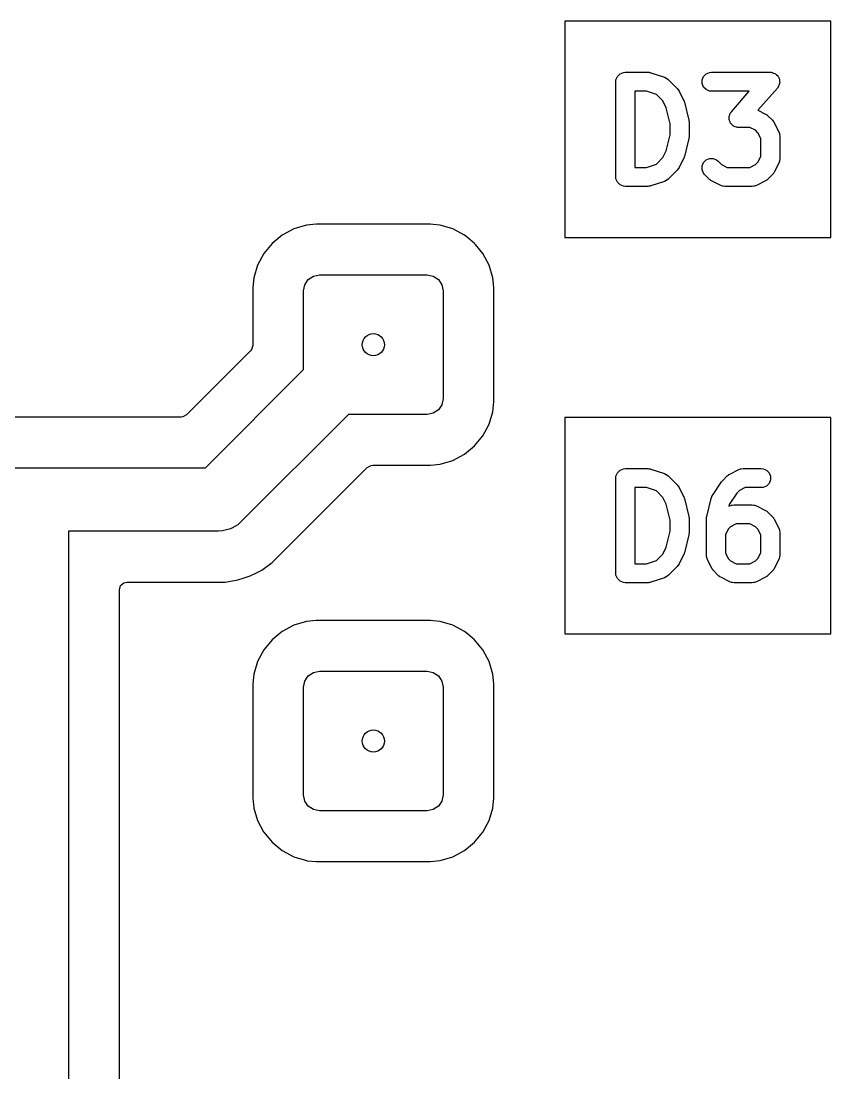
# Model space of a CAD drawing. Extents: x 20 to 124, y -124 to -20.
# Drawn here: x 80.55 to 93.32, y -61.57 to -44.98 of the extents above; entities that cross this region are included whole.
import ezdxf

# ---------------------------------------------------------------- set-up
doc = ezdxf.new("R2010")
doc.units = 0
doc.layers.add('BLACK', color=7, linetype='CONTINUOUS')
doc.layers.add('WHITE', color=7, linetype='CONTINUOUS')

msp = doc.modelspace()

# ---------------------------------------------------------------- linework, layer by layer
at = {"layer": 'BLACK', "linetype": 'CONTINUOUS'}
for p, q in [((93.320797, -44.983603), (89.122357, -44.983603)), ((89.122357, -44.983603), (89.122357, -48.398053)), ((93.320797, -45.417539), (93.320797, -44.983603)), ((93.320797, -48.398053), (93.320797, -45.417539)), ((89.927857, -45.940828), (89.930739, -45.911564)), ((89.927857, -47.440828), (89.927857, -45.940828)), ((89.930739, -45.911564), (89.953137, -45.857492)), ((89.953137, -45.857492), (89.994521, -45.816108)), ((89.994521, -45.816108), (90.048593, -45.79371)), ((90.048593, -45.79371), (90.077857, -45.790828)), ((90.077857, -45.790828), (90.435, -45.790828)), ((90.435, -45.790828), (90.449811, -45.792286)), ((90.449811, -45.792286), (90.453761, -45.792006)), ((90.453761, -45.792006), (90.458955, -45.793187)), ((90.458955, -45.793187), (90.464264, -45.79371)), ((90.464264, -45.79371), (90.467926, -45.795227)), ((90.467926, -45.795227), (90.482434, -45.798526)), ((90.482434, -45.798526), (90.69672, -45.869954)), ((90.69672, -45.869954), (90.723571, -45.881943)), ((90.723571, -45.881943), (90.727641, -45.885473)), ((90.727641, -45.885473), (90.732621, -45.887536)), ((90.732621, -45.887536), (90.755352, -45.906191)), ((90.755352, -45.906191), (90.898209, -46.049048)), ((91.287882, -45.911564), (91.31028, -45.857492)), ((91.287882, -45.970092), (91.287882, -45.911564)), ((91.31028, -45.857492), (91.351664, -45.816108)), ((91.351664, -45.816108), (91.405736, -45.79371)), ((91.405736, -45.79371), (91.435, -45.790828)), ((91.435, -45.790828), (92.363572, -45.790828)), ((92.363572, -45.790828), (92.379049, -45.792352)), ((92.379049, -45.792352), (92.382984, -45.79209)), ((92.382984, -45.79209), (92.385694, -45.793006)), ((92.385694, -45.793006), (92.392836, -45.79371)), ((92.392836, -45.79371), (92.41535, -45.803036)), ((92.41535, -45.803036), (92.438426, -45.81084)), ((92.438426, -45.81084), (92.442233, -45.814171)), ((92.442233, -45.814171), (92.446908, -45.816108)), ((92.446908, -45.816108), (92.464137, -45.833337)), ((92.464137, -45.833337), (92.482473, -45.849381)), ((92.482473, -45.849381), (92.484715, -45.853915)), ((92.484715, -45.853915), (92.488292, -45.857492)), ((92.488292, -45.857492), (92.497618, -45.880008)), ((92.497618, -45.880008), (92.508417, -45.901844)), ((92.508417, -45.901844), (92.508753, -45.906888)), ((92.508753, -45.906888), (92.51069, -45.911564)), ((92.51069, -45.911564), (92.51069, -45.935939)), ((92.51069, -45.935939), (92.51231, -45.96024)), ((90.41066, -46.090828), (90.227857, -46.090828)), ((90.227857, -46.090828), (90.227857, -47.290828)), ((90.568258, -46.143361), (90.41066, -46.090828)), ((90.898209, -46.049048), (90.907649, -46.06055)), ((90.907649, -46.06055), (90.910642, -46.063146)), ((90.910642, -46.063146), (90.91348, -46.067655)), ((90.91348, -46.067655), (90.916864, -46.071778)), ((90.916864, -46.071778), (90.91838, -46.07544)), ((90.91838, -46.07544), (90.926307, -46.088032)), ((90.926307, -46.088032), (90.997736, -46.230888)), ((91.31028, -46.024164), (91.287882, -45.970092)), ((91.351664, -46.065548), (91.31028, -46.024164)), ((91.405736, -46.087946), (91.351664, -46.065548)), ((91.435, -46.090828), (91.405736, -46.087946)), ((92.033007, -46.090828), (91.435, -46.090828)), ((91.750685, -46.413481), (92.033007, -46.090828)), ((92.476458, -46.039604), (92.169524, -46.390386)), ((92.485501, -46.026954), (92.476458, -46.039604)), ((92.488292, -46.024164), (92.485501, -46.026954)), ((92.489387, -46.021519), (92.488292, -46.024164)), ((92.49356, -46.015683), (92.489387, -46.021519)), ((92.501365, -45.992603), (92.49356, -46.015683)), ((92.51069, -45.970092), (92.501365, -45.992603)), ((92.51231, -45.96024), (92.51069, -45.96503)), ((92.51069, -45.96503), (92.51069, -45.970092)), ((90.668865, -46.243968), (90.568258, -46.143361)), ((90.722044, -46.350327), (90.668865, -46.243968)), ((90.997736, -46.230888), (90.998555, -46.23303)), ((90.998555, -46.23303), (90.9992, -46.2339)), ((90.9992, -46.2339), (91.003584, -46.246171)), ((91.003584, -46.246171), (91.008245, -46.258352)), ((91.008245, -46.258352), (91.008321, -46.259432)), ((91.008321, -46.259432), (91.009093, -46.261591)), ((91.009093, -46.261591), (91.080521, -46.547305)), ((90.785, -46.602148), (90.722044, -46.350327)), ((91.725777, -46.460484), (91.733584, -46.437403)), ((91.733584, -46.437403), (91.737755, -46.431566)), ((91.737755, -46.431566), (91.738852, -46.428921)), ((91.738852, -46.428921), (91.741641, -46.426131)), ((91.741641, -46.426131), (91.750685, -46.413481)), ((92.169524, -46.390386), (92.287797, -46.449521)), ((90.785, -46.779507), (90.785, -46.602148)), ((91.080521, -46.547305), (91.08127, -46.552376)), ((91.08127, -46.552376), (91.082118, -46.554421)), ((91.082118, -46.554421), (91.083203, -46.565443)), ((91.083203, -46.565443), (91.084823, -46.576394)), ((91.084823, -46.576394), (91.084497, -46.578581)), ((91.084497, -46.578581), (91.085, -46.583685)), ((91.085, -46.583685), (91.085, -46.797971)), ((91.714833, -46.492845), (91.716454, -46.488052)), ((91.716454, -46.517154), (91.714833, -46.492845)), ((91.716454, -46.482993), (91.725777, -46.460484)), ((91.716454, -46.488052), (91.716454, -46.482993)), ((91.716454, -46.541521), (91.716454, -46.517154)), ((91.71839, -46.546196), (91.716454, -46.541521)), ((91.718727, -46.551241), (91.71839, -46.546196)), ((91.729525, -46.573076), (91.718727, -46.551241)), ((91.738852, -46.595593), (91.729525, -46.573076)), ((91.742428, -46.599169), (91.738852, -46.595593)), ((91.744671, -46.603704), (91.742428, -46.599169)), ((91.763006, -46.619747), (91.744671, -46.603704)), ((92.287797, -46.449521), (92.300391, -46.457449)), ((92.300391, -46.457449), (92.304051, -46.458965)), ((92.304051, -46.458965), (92.308171, -46.462346)), ((92.308171, -46.462346), (92.312682, -46.465186)), ((92.312682, -46.465186), (92.315276, -46.468177)), ((92.315276, -46.468177), (92.326782, -46.47762)), ((92.326782, -46.47762), (92.39821, -46.549049)), ((92.39821, -46.549049), (92.407648, -46.560549)), ((92.407648, -46.560549), (92.410642, -46.563146)), ((92.410642, -46.563146), (92.413482, -46.567658)), ((92.413482, -46.567658), (92.416864, -46.571779)), ((92.416864, -46.571779), (92.418379, -46.575438)), ((92.418379, -46.575438), (92.426307, -46.588032)), ((92.426307, -46.588032), (92.497736, -46.730888)), ((91.780236, -46.636977), (91.763006, -46.619747)), ((91.78491, -46.638913), (91.780236, -46.636977)), ((91.788718, -46.642245), (91.78491, -46.638913)), ((91.811799, -46.650051), (91.788718, -46.642245)), ((91.834308, -46.659375), (91.811799, -46.650051)), ((91.841445, -46.660077), (91.834308, -46.659375)), ((91.84416, -46.660996), (91.841445, -46.660077)), ((91.848099, -46.660733), (91.84416, -46.660996)), ((91.863572, -46.662257), (91.848099, -46.660733)), ((92.042448, -46.662257), (91.863572, -46.662257)), ((92.131861, -46.706963), (92.042448, -46.662257)), ((92.168864, -46.743967), (92.131861, -46.706963)), ((92.213572, -46.833381), (92.168864, -46.743967)), ((92.497736, -46.730888), (92.508245, -46.758352)), ((92.508245, -46.758352), (92.508626, -46.763726)), ((92.508626, -46.763726), (92.51069, -46.768707)), ((92.51069, -46.768707), (92.513572, -46.797971)), ((90.722044, -47.031328), (90.785, -46.779507)), ((91.080521, -46.834351), (91.009093, -47.120065)), ((91.08127, -46.829279), (91.080521, -46.834351)), ((91.082118, -46.827235), (91.08127, -46.829279)), ((91.083203, -46.816212), (91.082118, -46.827235)), ((91.084823, -46.805262), (91.083203, -46.816212)), ((91.085, -46.797971), (91.084497, -46.803074)), ((91.084497, -46.803074), (91.084823, -46.805262)), ((92.213572, -47.119703), (92.213572, -46.833381)), ((92.513572, -46.797971), (92.513572, -47.155114)), ((90.668865, -47.137688), (90.722044, -47.031328)), ((90.410657, -47.290828), (90.568259, -47.238294)), ((90.568259, -47.238294), (90.668865, -47.137688)), ((90.997736, -47.150768), (90.926307, -47.293624)), ((90.998555, -47.148625), (90.997736, -47.150768)), ((90.9992, -47.147756), (90.998555, -47.148625)), ((91.003584, -47.135484), (90.9992, -47.147756)), ((91.008245, -47.123304), (91.003584, -47.135484)), ((91.008321, -47.122223), (91.008245, -47.123304)), ((91.009093, -47.120065), (91.008321, -47.122223)), ((91.287882, -47.268708), (91.310279, -47.214636)), ((91.287882, -47.327234), (91.287882, -47.268708)), ((91.310279, -47.214636), (91.351665, -47.17325)), ((91.351665, -47.17325), (91.405737, -47.150853)), ((91.405737, -47.150853), (91.464263, -47.150853)), ((91.464263, -47.150853), (91.518335, -47.17325)), ((91.518335, -47.17325), (91.541066, -47.191905)), ((91.541066, -47.191905), (91.595282, -47.246121)), ((91.595282, -47.246121), (91.684696, -47.290828)), ((92.042448, -47.290828), (92.131861, -47.246121)), ((92.131861, -47.246121), (92.168864, -47.209117)), ((92.168864, -47.209117), (92.213572, -47.119703)), ((92.497736, -47.222197), (92.426307, -47.365053)), ((92.508245, -47.194733), (92.497736, -47.222197)), ((92.508626, -47.189358), (92.508245, -47.194733)), ((92.51069, -47.184378), (92.508626, -47.189358)), ((92.513572, -47.155114), (92.51069, -47.184378)), ((90.227857, -47.290828), (90.410657, -47.290828)), ((90.898209, -47.332608), (90.755352, -47.475466)), ((90.907647, -47.321106), (90.898209, -47.332608)), ((90.910642, -47.31851), (90.907647, -47.321106)), ((90.913482, -47.313996), (90.910642, -47.31851)), ((90.916864, -47.309877), (90.913482, -47.313996)), ((90.918379, -47.306217), (90.916864, -47.309877)), ((90.926307, -47.293624), (90.918379, -47.306217)), ((91.310279, -47.381306), (91.287882, -47.327234)), ((91.328934, -47.404037), (91.310279, -47.381306)), ((91.400363, -47.475466), (91.328934, -47.404037)), ((91.684696, -47.290828), (92.042448, -47.290828)), ((92.39821, -47.404036), (92.326782, -47.475465)), ((92.407648, -47.392535), (92.39821, -47.404036)), ((92.410642, -47.389939), (92.407648, -47.392535)), ((92.413482, -47.385426), (92.410642, -47.389939)), ((92.416864, -47.381306), (92.413482, -47.385426)), ((92.418379, -47.377646), (92.416864, -47.381306)), ((92.426307, -47.365053), (92.418379, -47.377646)), ((89.930739, -47.470092), (89.927857, -47.440828)), ((89.953137, -47.524164), (89.930739, -47.470092)), ((89.994521, -47.565548), (89.953137, -47.524164)), ((90.048593, -47.587946), (89.994521, -47.565548)), ((90.077857, -47.590828), (90.048593, -47.587946)), ((90.435, -47.590828), (90.077857, -47.590828)), ((90.449805, -47.589369), (90.435, -47.590828)), ((90.45376, -47.589651), (90.449805, -47.589369)), ((90.458961, -47.588468), (90.45376, -47.589651)), ((90.464264, -47.587946), (90.458961, -47.588468)), ((90.467921, -47.58643), (90.464264, -47.587946)), ((90.482434, -47.583131), (90.467921, -47.58643)), ((90.69672, -47.511703), (90.482434, -47.583131)), ((90.723571, -47.499715), (90.69672, -47.511703)), ((90.727642, -47.496183), (90.723571, -47.499715)), ((90.732622, -47.494121), (90.727642, -47.496183)), ((90.755352, -47.475466), (90.732622, -47.494121)), ((91.411867, -47.484907), (91.400363, -47.475466)), ((91.414462, -47.487899), (91.411867, -47.484907)), ((91.418971, -47.490737), (91.414462, -47.487899)), ((91.423094, -47.494121), (91.418971, -47.490737)), ((91.426755, -47.495637), (91.423094, -47.494121)), ((91.439347, -47.503564), (91.426755, -47.495637)), ((91.582205, -47.574992), (91.439347, -47.503564)), ((91.609668, -47.585502), (91.582205, -47.574992)), ((91.615043, -47.585883), (91.609668, -47.585502)), ((91.620022, -47.587946), (91.615043, -47.585883)), ((91.649286, -47.590828), (91.620022, -47.587946)), ((92.077857, -47.590828), (91.649286, -47.590828)), ((92.107121, -47.587946), (92.077857, -47.590828)), ((92.112099, -47.585883), (92.107121, -47.587946)), ((92.117475, -47.585502), (92.112099, -47.585883)), ((92.144938, -47.574992), (92.117475, -47.585502)), ((92.287797, -47.503564), (92.144938, -47.574992)), ((92.300391, -47.495635), (92.287797, -47.503564)), ((92.304051, -47.49412), (92.300391, -47.495635)), ((92.308171, -47.490738), (92.304051, -47.49412)), ((92.312682, -47.487899), (92.308171, -47.490738)), ((92.315276, -47.484907), (92.312682, -47.487899)), ((92.326782, -47.475465), (92.315276, -47.484907)), ((84.851042, -48.262269), (84.668545, -48.359817)), ((85.049067, -48.202199), (84.851042, -48.262269)), ((85.203395, -48.187), (85.049067, -48.202199)), ((87.006605, -48.187), (85.203395, -48.187)), ((87.006609, -48.187), (87.006605, -48.187)), ((87.050222, -48.191295), (87.006609, -48.187)), ((87.160935, -48.202199), (87.050222, -48.191295)), ((87.160935, -48.2022), (87.160933, -48.202199)), ((87.160933, -48.202199), (87.160935, -48.202199)), ((87.358955, -48.262268), (87.160935, -48.2022)), ((87.541451, -48.359815), (87.358955, -48.262268)), ((84.668545, -48.359817), (84.508589, -48.491089)), ((87.541452, -48.359816), (87.541451, -48.359815)), ((87.541454, -48.359817), (87.541452, -48.359816)), ((87.588045, -48.398053), (87.541454, -48.359817)), ((87.70141, -48.491089), (87.588045, -48.398053)), ((89.122357, -48.398053), (93.320797, -48.398053)), ((84.508589, -48.491089), (84.377317, -48.651045)), ((87.714845, -48.50746), (87.70141, -48.491089)), ((87.832685, -48.651049), (87.714845, -48.50746)), ((84.377317, -48.651045), (84.279769, -48.833542)), ((87.930232, -48.833545), (87.832685, -48.651049)), ((84.279769, -48.833542), (84.219699, -49.031566)), ((87.9903, -49.031565), (87.930232, -48.833545)), ((84.219699, -49.031566), (84.2045, -49.185894)), ((85.02403, -49.141829), (85.078223, -49.060723)), ((85.078223, -49.060723), (85.159329, -49.00653)), ((85.159329, -49.00653), (85.255, -48.987501)), ((85.255, -48.987501), (86.955001, -48.9875)), ((86.955001, -48.9875), (87.050671, -49.00653)), ((87.050671, -49.00653), (87.131777, -49.060723)), ((87.131777, -49.060723), (87.18597, -49.141829)), ((88.005499, -49.185892), (87.9903, -49.031565)), ((84.2045, -49.185894), (84.2045, -50.097452)), ((85.005, -49.237499), (85.02403, -49.141829)), ((85.005, -50.480393), (85.005, -49.237499)), ((87.18597, -49.141829), (87.204999, -49.2375)), ((87.204999, -49.2375), (87.205, -50.937501)), ((88.005499, -49.962941), (88.005499, -49.185892)), ((88.0055, -50.989109), (88.005499, -49.962941)), ((84.168181, -50.185133), (83.161234, -51.192081)), ((84.184815, -50.164491), (84.168181, -50.185133)), ((84.2045, -50.097452), (84.184815, -50.164491)), ((83.456494, -52.0289), (85.005, -50.480393)), ((87.18597, -51.033171), (87.131777, -51.114277)), ((87.205, -50.937501), (87.18597, -51.033171)), ((87.9903, -51.143435), (88.0055, -50.989109)), ((83.073553, -51.2284), (80.105584, -51.2284)), ((83.099911, -51.225566), (83.073553, -51.2284)), ((83.161234, -51.192081), (83.099911, -51.225566)), ((85.712106, -51.187499), (84.017153, -52.882453)), ((86.955, -51.187499), (85.712106, -51.187499)), ((87.050671, -51.16847), (86.955, -51.187499)), ((87.131777, -51.114277), (87.050671, -51.16847)), ((87.930232, -51.341455), (87.9903, -51.143435)), ((93.320797, -51.233603), (89.122357, -51.233603)), ((89.122357, -51.233603), (89.122357, -54.648053)), ((93.320797, -54.648053), (93.320797, -51.233603)), ((87.832685, -51.523951), (87.930232, -51.341455)), ((87.70141, -51.68391), (87.832685, -51.523951)), ((87.541451, -51.815185), (87.70141, -51.68391)), ((87.160935, -51.9728), (87.358955, -51.912732)), ((87.358955, -51.912732), (87.541451, -51.815185)), ((70.843506, -52.0289), (80.7996, -52.0289)), ((80.7996, -52.0289), (83.456494, -52.0289)), ((84.510819, -53.520866), (86.007366, -52.024317)), ((86.007366, -52.024317), (86.068689, -51.990833)), ((86.068689, -51.990833), (86.095047, -51.987999)), ((86.095047, -51.987999), (87.006605, -51.987999)), ((87.006605, -51.987999), (87.006608, -51.987999)), ((87.006608, -51.987999), (87.160935, -51.9728)), ((89.953137, -52.107492), (89.994521, -52.066108)), ((89.994521, -52.066108), (90.048593, -52.04371)), ((90.048593, -52.04371), (90.077857, -52.040828)), ((90.077857, -52.040828), (90.435, -52.040828)), ((90.435, -52.040828), (90.449811, -52.042286)), ((90.449811, -52.042286), (90.453761, -52.042006)), ((90.453761, -52.042006), (90.458955, -52.043187)), ((90.458955, -52.043187), (90.464264, -52.04371)), ((90.464264, -52.04371), (90.467926, -52.045227)), ((90.467926, -52.045227), (90.482434, -52.048526)), ((90.482434, -52.048526), (90.69672, -52.119954)), ((91.725061, -52.128093), (91.867917, -52.056664)), ((91.867917, -52.056664), (91.895381, -52.046155)), ((91.895381, -52.046155), (91.900755, -52.045773)), ((91.900755, -52.045773), (91.905736, -52.04371)), ((91.905736, -52.04371), (91.935, -52.040828)), ((91.935, -52.040828), (92.220715, -52.040828)), ((92.220715, -52.040828), (92.249979, -52.04371)), ((92.249979, -52.04371), (92.304051, -52.066108)), ((92.304051, -52.066108), (92.345435, -52.107492)), ((89.927857, -52.190828), (89.930739, -52.161564)), ((89.927857, -53.690828), (89.927857, -52.190828)), ((89.930739, -52.161564), (89.953137, -52.107492)), ((90.69672, -52.119954), (90.723571, -52.131943)), ((90.723571, -52.131943), (90.727641, -52.135473)), ((90.727641, -52.135473), (90.732621, -52.137536)), ((90.732621, -52.137536), (90.755352, -52.156191)), ((90.755352, -52.156191), (90.898209, -52.299048)), ((91.595994, -52.25035), (91.605215, -52.239114)), ((91.605215, -52.239114), (91.614538, -52.227729)), ((91.614538, -52.227729), (91.614584, -52.227698)), ((91.614584, -52.227698), (91.614649, -52.227619)), ((91.614649, -52.227619), (91.686077, -52.156191)), ((91.686077, -52.156191), (91.697579, -52.14675)), ((91.697579, -52.14675), (91.700175, -52.143758)), ((91.700175, -52.143758), (91.704684, -52.140919)), ((91.704684, -52.140919), (91.708807, -52.137536)), ((91.708807, -52.137536), (91.712469, -52.136019)), ((91.712469, -52.136019), (91.725061, -52.128093)), ((92.345435, -52.107492), (92.367833, -52.161564)), ((92.367833, -52.220092), (92.345435, -52.274164)), ((92.367833, -52.161564), (92.367833, -52.220092)), ((90.41066, -52.340828), (90.227857, -52.340828)), ((90.227857, -52.340828), (90.227857, -53.540828)), ((90.568258, -52.393361), (90.41066, -52.340828)), ((90.668865, -52.493968), (90.568258, -52.393361)), ((90.898209, -52.299048), (90.907649, -52.31055)), ((90.907649, -52.31055), (90.910642, -52.313146)), ((90.910642, -52.313146), (90.91348, -52.317655)), ((90.91348, -52.317655), (90.916864, -52.321778)), ((90.916864, -52.321778), (90.91838, -52.32544)), ((90.91838, -52.32544), (90.926307, -52.338032)), ((90.926307, -52.338032), (90.997736, -52.480888)), ((91.45305, -52.464766), (91.595908, -52.25048)), ((91.595908, -52.25048), (91.595973, -52.2504)), ((91.595973, -52.2504), (91.595994, -52.25035)), ((91.880997, -52.385534), (91.837281, -52.42925)), ((91.97041, -52.340828), (91.880997, -52.385534)), ((92.220715, -52.340828), (91.97041, -52.340828)), ((92.249979, -52.337946), (92.220715, -52.340828)), ((92.304051, -52.315548), (92.249979, -52.337946)), ((92.345435, -52.274164), (92.304051, -52.315548)), ((90.722044, -52.600327), (90.668865, -52.493968)), ((90.997736, -52.480888), (90.998555, -52.48303)), ((90.998555, -52.48303), (90.9992, -52.4839)), ((90.9992, -52.4839), (91.003584, -52.496171)), ((91.003584, -52.496171), (91.008245, -52.508352)), ((91.008245, -52.508352), (91.008321, -52.509432)), ((91.008321, -52.509432), (91.009093, -52.511591)), ((91.009093, -52.511591), (91.080521, -52.797305)), ((91.360908, -52.797305), (91.432336, -52.511591)), ((91.432336, -52.511591), (91.438495, -52.49435)), ((91.438495, -52.49435), (91.439215, -52.490713)), ((91.439215, -52.490713), (91.440972, -52.487416)), ((91.440972, -52.487416), (91.442229, -52.4839)), ((91.442229, -52.4839), (91.444435, -52.480921)), ((91.444435, -52.480921), (91.45305, -52.464766)), ((91.837281, -52.42925), (91.717076, -52.609557)), ((90.785, -52.852148), (90.722044, -52.600327)), ((91.717076, -52.609557), (91.710639, -52.635303)), ((91.710639, -52.635303), (91.725062, -52.628093)), ((91.725062, -52.628093), (91.752525, -52.617583)), ((91.752525, -52.617583), (91.7579, -52.617201)), ((91.7579, -52.617201), (91.762879, -52.615139)), ((91.762879, -52.615139), (91.792143, -52.612257)), ((91.792143, -52.612257), (92.077857, -52.612257)), ((92.077857, -52.612257), (92.107121, -52.615139)), ((92.107121, -52.615139), (92.112099, -52.617201)), ((92.112099, -52.617201), (92.117475, -52.617583)), ((92.117475, -52.617583), (92.144938, -52.628093)), ((92.144938, -52.628093), (92.287797, -52.699521)), ((92.287797, -52.699521), (92.300391, -52.707449)), ((92.300391, -52.707449), (92.304051, -52.708965)), ((92.304051, -52.708965), (92.308171, -52.712346)), ((92.308171, -52.712346), (92.312682, -52.715186)), ((92.312682, -52.715186), (92.315276, -52.718177)), ((92.315276, -52.718177), (92.326782, -52.72762)), ((92.326782, -52.72762), (92.39821, -52.799049)), ((84.017153, -52.882453), (83.967996, -52.925561)), ((90.785, -53.029507), (90.785, -52.852148)), ((91.080521, -52.797305), (91.08127, -52.802376)), ((91.08127, -52.802376), (91.082118, -52.804421)), ((91.082118, -52.804421), (91.083203, -52.815443)), ((91.083203, -52.815443), (91.084823, -52.826394)), ((91.084823, -52.826394), (91.084497, -52.828581)), ((91.084497, -52.828581), (91.085, -52.833685)), ((91.085, -52.833685), (91.085, -53.047971)), ((91.356429, -52.833685), (91.356931, -52.828581)), ((91.356429, -53.405114), (91.356429, -52.833685)), ((91.356606, -52.826394), (91.358225, -52.815443)), ((91.356931, -52.828581), (91.356606, -52.826394)), ((91.358225, -52.815443), (91.359311, -52.804421)), ((91.359311, -52.804421), (91.360158, -52.802376)), ((91.360158, -52.802376), (91.360908, -52.797305)), ((91.827553, -52.912257), (91.738139, -52.956963)), ((92.042448, -52.912257), (91.827553, -52.912257)), ((92.131861, -52.956963), (92.042448, -52.912257)), ((92.39821, -52.799049), (92.407648, -52.810549)), ((92.407648, -52.810549), (92.410642, -52.813146)), ((92.410642, -52.813146), (92.413482, -52.817658)), ((92.413482, -52.817658), (92.416864, -52.821779)), ((92.416864, -52.821779), (92.418379, -52.825438)), ((92.418379, -52.825438), (92.426307, -52.838032)), ((92.426307, -52.838032), (92.497736, -52.980888)), ((83.6636, -53.0289), (81.2996, -53.0289)), ((81.2996, -53.0289), (81.2996, -68.5118)), ((83.728848, -53.024623), (83.6636, -53.0289)), ((83.728863, -53.024623), (83.728848, -53.024623)), ((83.854942, -52.99084), (83.728863, -53.024623)), ((83.872179, -52.980888), (83.854942, -52.99084)), ((83.967981, -52.925577), (83.872179, -52.980888)), ((83.967996, -52.925561), (83.967981, -52.925577)), ((90.722044, -53.281328), (90.785, -53.029507)), ((91.082118, -53.077235), (91.08127, -53.079279)), ((91.083203, -53.066212), (91.082118, -53.077235)), ((91.084823, -53.055262), (91.083203, -53.066212)), ((91.085, -53.047971), (91.084497, -53.053074)), ((91.084497, -53.053074), (91.084823, -53.055262)), ((91.701134, -52.993968), (91.656429, -53.08338)), ((91.738139, -52.956963), (91.701134, -52.993968)), ((92.168864, -52.993967), (92.131861, -52.956963)), ((92.213572, -53.083381), (92.168864, -52.993967)), ((92.497736, -52.980888), (92.508245, -53.008352)), ((92.508245, -53.008352), (92.508626, -53.013726)), ((92.508626, -53.013726), (92.51069, -53.018707)), ((92.51069, -53.018707), (92.513572, -53.047971)), ((92.513572, -53.047971), (92.513572, -53.405114)), ((91.080521, -53.084351), (91.009093, -53.370065)), ((91.08127, -53.079279), (91.080521, -53.084351)), ((91.656429, -53.08338), (91.656429, -53.369704)), ((92.213572, -53.369703), (92.213572, -53.083381)), ((90.568259, -53.488294), (90.668865, -53.387688)), ((90.668865, -53.387688), (90.722044, -53.281328)), ((90.997736, -53.400768), (90.926307, -53.543624)), ((90.998555, -53.398625), (90.997736, -53.400768)), ((90.9992, -53.397756), (90.998555, -53.398625)), ((91.003584, -53.385484), (90.9992, -53.397756)), ((91.008245, -53.373304), (91.003584, -53.385484)), ((91.008321, -53.372223), (91.008245, -53.373304)), ((91.009093, -53.370065), (91.008321, -53.372223)), ((91.359311, -53.434378), (91.356429, -53.405114)), ((91.656429, -53.369704), (91.701134, -53.459116)), ((92.168864, -53.459117), (92.213572, -53.369703)), ((92.513572, -53.405114), (92.51069, -53.434378)), ((84.345211, -53.641187), (84.510819, -53.520866)), ((90.227857, -53.540828), (90.410657, -53.540828)), ((90.410657, -53.540828), (90.568259, -53.488294)), ((90.907647, -53.571106), (90.898209, -53.582608)), ((90.910642, -53.56851), (90.907647, -53.571106)), ((90.913482, -53.563996), (90.910642, -53.56851)), ((90.916864, -53.559877), (90.913482, -53.563996)), ((90.918379, -53.556217), (90.916864, -53.559877)), ((90.926307, -53.543624), (90.918379, -53.556217)), ((91.361373, -53.439356), (91.359311, -53.434378)), ((91.361755, -53.444732), (91.361373, -53.439356)), ((91.372265, -53.472196), (91.361755, -53.444732)), ((91.443693, -53.615053), (91.372265, -53.472196)), ((91.701134, -53.459116), (91.738139, -53.496121)), ((91.738139, -53.496121), (91.827553, -53.540828)), ((91.827553, -53.540828), (92.042448, -53.540828)), ((92.042448, -53.540828), (92.131861, -53.496121)), ((92.131861, -53.496121), (92.168864, -53.459117)), ((92.497736, -53.472197), (92.426307, -53.615053)), ((92.508245, -53.444733), (92.497736, -53.472197)), ((92.508626, -53.439358), (92.508245, -53.444733)), ((92.51069, -53.434378), (92.508626, -53.439358)), ((84.065476, -53.765748), (84.162819, -53.73412)), ((84.162819, -53.73412), (84.254014, -53.687653)), ((84.254014, -53.687653), (84.345211, -53.641187)), ((89.930739, -53.720092), (89.927857, -53.690828)), ((89.953137, -53.774164), (89.930739, -53.720092)), ((90.755352, -53.725466), (90.732622, -53.744121)), ((90.898209, -53.582608), (90.755352, -53.725466)), ((91.45162, -53.627646), (91.443693, -53.615053)), ((91.453136, -53.631306), (91.45162, -53.627646)), ((91.456517, -53.635425), (91.453136, -53.631306)), ((91.459358, -53.639939), (91.456517, -53.635425)), ((91.462351, -53.642535), (91.459358, -53.639939)), ((91.471791, -53.654037), (91.462351, -53.642535)), ((91.54322, -53.725466), (91.471791, -53.654037)), ((91.554724, -53.734907), (91.54322, -53.725466)), ((91.557319, -53.737899), (91.554724, -53.734907)), ((91.561828, -53.740737), (91.557319, -53.737899)), ((91.565951, -53.744121), (91.561828, -53.740737)), ((92.308171, -53.740738), (92.304051, -53.74412)), ((92.312682, -53.737899), (92.308171, -53.740738)), ((92.315276, -53.734907), (92.312682, -53.737899)), ((92.326782, -53.725465), (92.315276, -53.734907)), ((92.39821, -53.654036), (92.326782, -53.725465)), ((92.407648, -53.642535), (92.39821, -53.654036)), ((92.410642, -53.639939), (92.407648, -53.642535)), ((92.413482, -53.635426), (92.410642, -53.639939)), ((92.416864, -53.631306), (92.413482, -53.635426)), ((92.418379, -53.627646), (92.416864, -53.631306)), ((92.426307, -53.615053), (92.418379, -53.627646)), ((82.1001, -53.9534), (82.119785, -53.886361)), ((82.119785, -53.886361), (82.172589, -53.840606)), ((82.172589, -53.840606), (82.2241, -53.8294)), ((82.2241, -53.8294), (83.765951, -53.8294)), ((83.765951, -53.8294), (83.765952, -53.8294)), ((83.765952, -53.8294), (83.968135, -53.797377)), ((83.968135, -53.797377), (84.065476, -53.765748)), ((89.994521, -53.815548), (89.953137, -53.774164)), ((90.048593, -53.837946), (89.994521, -53.815548)), ((90.077857, -53.840828), (90.048593, -53.837946)), ((90.435, -53.840828), (90.077857, -53.840828)), ((90.449805, -53.839369), (90.435, -53.840828)), ((90.45376, -53.839651), (90.449805, -53.839369)), ((90.458961, -53.838468), (90.45376, -53.839651)), ((90.464264, -53.837946), (90.458961, -53.838468)), ((90.467921, -53.83643), (90.464264, -53.837946)), ((90.482434, -53.833131), (90.467921, -53.83643)), ((90.69672, -53.761703), (90.482434, -53.833131)), ((90.723571, -53.749715), (90.69672, -53.761703)), ((90.727642, -53.746183), (90.723571, -53.749715)), ((90.732622, -53.744121), (90.727642, -53.746183)), ((91.569612, -53.745637), (91.565951, -53.744121)), ((91.582204, -53.753564), (91.569612, -53.745637)), ((91.725062, -53.824992), (91.582204, -53.753564)), ((91.752525, -53.835502), (91.725062, -53.824992)), ((91.7579, -53.835883), (91.752525, -53.835502)), ((91.762879, -53.837946), (91.7579, -53.835883)), ((91.792143, -53.840828), (91.762879, -53.837946)), ((92.077857, -53.840828), (91.792143, -53.840828)), ((92.107121, -53.837946), (92.077857, -53.840828)), ((92.112099, -53.835883), (92.107121, -53.837946)), ((92.117475, -53.835502), (92.112099, -53.835883)), ((92.144938, -53.824992), (92.117475, -53.835502)), ((92.287797, -53.753564), (92.144938, -53.824992)), ((92.300391, -53.745635), (92.287797, -53.753564)), ((92.304051, -53.74412), (92.300391, -53.745635)), ((82.1001, -55.435894), (82.1001, -53.9534)), ((84.851042, -54.512269), (84.668545, -54.609817)), ((85.049067, -54.452199), (84.851042, -54.512269)), ((85.203395, -54.437), (85.049067, -54.452199)), ((87.006605, -54.437), (85.203395, -54.437)), ((87.006609, -54.437), (87.006605, -54.437)), ((87.050222, -54.441295), (87.006609, -54.437)), ((87.160935, -54.452199), (87.050222, -54.441295)), ((87.160935, -54.4522), (87.160933, -54.452199)), ((87.160933, -54.452199), (87.160935, -54.452199)), ((87.358955, -54.512268), (87.160935, -54.4522)), ((87.541451, -54.609815), (87.358955, -54.512268)), ((84.668545, -54.609817), (84.508589, -54.741089)), ((87.541452, -54.609816), (87.541451, -54.609815)), ((87.541454, -54.609817), (87.541452, -54.609816)), ((87.588045, -54.648053), (87.541454, -54.609817)), ((87.70141, -54.741089), (87.588045, -54.648053)), ((89.122357, -54.648053), (93.320797, -54.648053)), ((84.377317, -54.901045), (84.279769, -55.083542)), ((84.508589, -54.741089), (84.377317, -54.901045)), ((87.832682, -54.901045), (87.70141, -54.741089)), ((87.832685, -54.901049), (87.832682, -54.901045)), ((87.930232, -55.083545), (87.832685, -54.901049)), ((84.279769, -55.083542), (84.219699, -55.281566)), ((87.9903, -55.281565), (87.930232, -55.083545)), ((84.219699, -55.281566), (84.2045, -55.435894)), ((85.005, -55.487499), (85.02403, -55.391829)), ((85.02403, -55.391829), (85.078223, -55.310723)), ((85.078223, -55.310723), (85.159329, -55.25653)), ((85.159329, -55.25653), (85.255, -55.237501)), ((85.255, -55.237501), (86.955001, -55.2375)), ((86.955001, -55.2375), (87.050671, -55.25653)), ((87.050671, -55.25653), (87.131777, -55.310723)), ((87.131777, -55.310723), (87.18597, -55.391829)), ((87.18597, -55.391829), (87.204999, -55.4875)), ((88.005499, -55.435892), (87.9903, -55.281565)), ((82.1001, -68.614152), (82.1001, -55.435894)), ((84.2045, -55.435894), (84.2045, -57.239104)), ((85.005001, -57.1875), (85.005, -55.487499)), ((87.204999, -55.4875), (87.205, -57.187501)), ((88.005499, -56.212941), (88.005499, -55.435892)), ((88.0055, -57.239109), (88.005499, -56.212941)), ((85.02403, -57.283171), (85.005001, -57.1875)), ((87.205, -57.187501), (87.18597, -57.283171)), ((84.2045, -57.239104), (84.219699, -57.393432)), ((85.078223, -57.364277), (85.02403, -57.283171)), ((85.159329, -57.41847), (85.078223, -57.364277)), ((87.131777, -57.364277), (87.050671, -57.41847)), ((87.18597, -57.283171), (87.131777, -57.364277)), ((87.9903, -57.393435), (88.0055, -57.239109)), ((84.219699, -57.393432), (84.2197, -57.393435)), ((84.2197, -57.393435), (84.279768, -57.591455)), ((85.254999, -57.4375), (85.159329, -57.41847)), ((86.955, -57.437499), (85.254999, -57.4375)), ((87.050671, -57.41847), (86.955, -57.437499)), ((87.930232, -57.591455), (87.9903, -57.393435)), ((84.279768, -57.591455), (84.374903, -57.769439)), ((87.832685, -57.773951), (87.930232, -57.591455)), ((84.374903, -57.769439), (84.377317, -57.773954)), ((84.377317, -57.773954), (84.508589, -57.93391)), ((87.70141, -57.93391), (87.832685, -57.773951)), ((84.508589, -57.93391), (84.668545, -58.065182)), ((87.541451, -58.065185), (87.70141, -57.93391)), ((84.668545, -58.065182), (84.668549, -58.065185)), ((84.668549, -58.065185), (84.851045, -58.162732)), ((84.851045, -58.162732), (85.049065, -58.2228)), ((87.160935, -58.2228), (87.358955, -58.162732)), ((87.358955, -58.162732), (87.541451, -58.065185)), ((85.049065, -58.2228), (85.049064, -58.2228)), ((85.049064, -58.2228), (85.059968, -58.223873)), ((85.059968, -58.223873), (85.203391, -58.238)), ((85.203391, -58.238), (87.006608, -58.237999)), ((87.006608, -58.237999), (87.160935, -58.2228))]:
    msp.add_line(p, q, dxfattribs=at)
at = {"layer": 'BLACK'}
for centre in [(86.105, -50.0875), (86.105, -56.3375)]:
    msp.add_circle(centre, 0.175, dxfattribs=at)
at = {"layer": 'WHITE'}
for centre in [(86.105, -50.0875), (86.105, -56.3375)]:
    msp.add_circle(centre, 0.175, dxfattribs=at)

doc.saveas('drawing.dxf')
